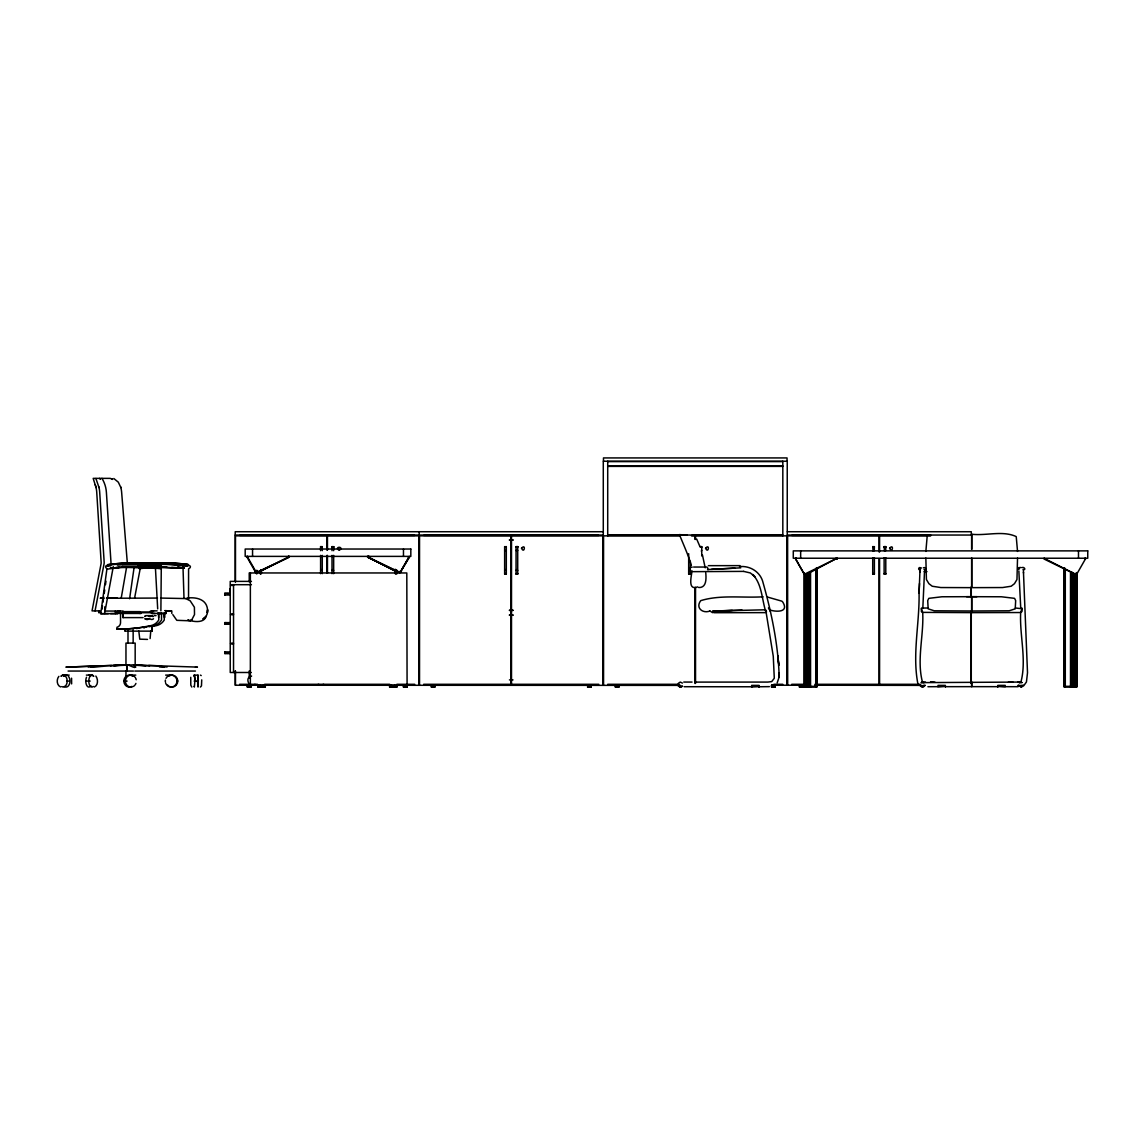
<?xml version="1.0" encoding="UTF-8"?>
<svg xmlns="http://www.w3.org/2000/svg" width="1145" height="1145" viewBox="0 0 1145 1145"><rect width="100%" height="100%" fill="white"/><g stroke="black" fill="none" stroke-linecap="round" stroke-linejoin="round"><path stroke-width="1.5" d="M153.473 567.433A198.958 192.174 -85.8 0 0 139.69 568.679L139.69 568.278A198.357 191.601 -85.8 0 1 148.793 567.333M171.807 613.462L171.807 610.886M188.539 599.178L188.581 568.822C193.863 566.217 186.435 563.497 185.418 565.773L180.166 565.186A202.636 195.723 -85.8 0 0 157.094 564.328M925.861 551.432L927.149 536.604M997.867 687.057L997.853 685.383L1005.224 685.383L1005.21 687.043L997.853 686.442M104.853 607.365L104.81 610.7M921.439 608.095L921.396 611.645M945.369 687L945.369 685.383L938.013 685.383L938.013 687.043L945.369 686.442M194.865 681.16L194.335 687.072L194.106 686.385M184.001 598.277L182.957 565.873M924.53 570.94L922.827 608.052L927.994 608.009M1020.868 567.505C1016.302 566.932 1017.962 571.011 1019.465 568.693M146.403 567.104A199.359 192.56 85.8 0 1 159.241 568.378C163.32 570.367 155.391 563.898 161.302 565.172L160.887 610.843M919.907 572.271L919.979 570.267L919.077 593.124L919.507 583.492M692.024 570.84C691.365 576.636 687.429 590.92 697.777 586.884M919.063 593.239C919.65 623.223 912.107 654.453 917.904 683.908M190.757 677.31L190.786 685.154L191.816 687.057M320.6 570.425L321.43 569.595L322.26 570.425M332.007 570.425L332.837 569.595L333.667 570.425M504.644 570.425L505.475 569.595L506.305 570.425M506.305 550.359L505.475 551.189L504.644 550.359M516.051 570.425L516.882 569.595L517.712 570.425M517.712 550.359L516.882 551.189L516.051 550.359M701.742 550.359L701.298 551.103M150.109 638.567L150.768 631.124M110.249 568.321C106.786 571.212 102.864 564.871 108.26 565.358M816.829 568.034L816.829 687.057L804.262 687.057L804.305 573.058M921.095 567.848C917.703 566.088 918.161 571.641 920.38 569.008M920.337 569.337L920.78 568.135M1076.729 573.058L1075.269 574.532L1071.434 572.042L1071.434 687.057M104.868 613.62L100.731 613.691L106.9 569.094M109.634 564.9L109.691 564.514A202.636 195.881 89.9 0 1 159.541 564.256L159.355 565.158M108.245 566.16L107.444 566.217L107.659 564.685L109.691 564.514M101.934 609.297L102.449 605.777M102.95 602.27L103.708 596.989M104.209 593.482L104.725 589.961M105.483 584.694L105.984 581.173M129.6 598.749L134.151 567.104M157.795 565.916L157.509 564.428L159.541 564.256M187.766 565.959L185.876 565.802L187.766 565.959L187.98 564.428L185.576 564.256A202.636 195.652 -89.9 0 0 140.735 563.898M194.049 676.208L194.349 675.106L195.036 681.089M185.576 564.256L185.333 565.816A202.636 195.652 -89.9 0 0 157.938 564.328M256.766 572.5C255.564 570.711 256.809 574.232 256.594 570.611M1019.293 682.663L1020.839 682.334C1026.908 660.164 1019.436 635.418 1020.682 612.546L1020.868 612.131M197.741 676.022L198.056 675.121L198.056 687.057L197.498 680.674M121.27 597.847L126.651 566.875M104.61 613.462L113.269 566.775M134.609 598.033L140.22 568.478L139.218 568.636M95.049 610.886L104.038 563.927A6.899 6.67 -82.9 0 0 104.166 562.138L99.701 492.364A29.913 28.883 -82.9 0 0 99.028 487.598L95.908 478.495M155.777 567.462L155.491 568.249L137.815 567.29M144.814 616.568L145.687 615.652L150.61 615.624M770.027 611.115L769.096 608.41M765.733 610.042L766.492 612.103L765.69 610.228M71.62 683.894L71.577 678.183M874.279 550.745L874.379 546.594M885.7 550.745L885.786 546.594L884.126 546.594L884.47 551.031M113.04 567.39L112.596 568.45L110.822 568.235M257.052 570.969L256.981 572.385M246.876 556.871L255.464 571.985L257.196 572.572M777.169 682.849L779.172 676.981L779.187 672.659L779.172 676.981C778.299 645.079 771.673 613.334 763.071 582.705C760.609 572.071 750.161 565.43 739.513 566.646M144.971 616.296L145.844 615.624M409.624 556.871L400.063 572.572M401.594 570.01L409.094 556.871L400.178 572.385M1020.696 612.532L971.618 612.632L971.618 596.688L1001.417 596.774L1014.584 598.348L1015.672 600.624L1015.229 608.839L1009.174 610.786L971.618 611.001M149.122 618.887L144.914 618.901M925.06 685.383L921.768 687.057L919.95 685.383L923.314 687.029L925.06 685.383L923.128 685.383M1021.097 685.383L1023.272 685.383L1021.454 687.057L1018.177 685.383L1020.109 685.383M795.603 558.431L796.09 558.746A2.519 1.259 -35.3 0 0 795.832 559.232L804.262 574.046L806.266 574.404L808.513 573.058M795.975 558.946L795.932 558.23M172.823 614.622L176.802 620.318L189.798 620.805L191.745 619.86L194.507 614.579L194.407 607.236L190.184 600.81L185.791 598.577M1023.272 685.383L1021.369 687.014L1018.177 685.383M367.516 556.914L395.34 571.212M367.931 557.4L395.698 570.697M400.02 572.371L400.764 571.469L400.106 571.97M368.575 556.384L368.518 557.128M397.873 571.469L368.618 557.4L397.515 571.985L401.408 571.469L400.664 572.371M397.515 571.985L398.803 571.856M398.431 572.371L399.247 571.97M400.077 572.071L398.889 572.5M1044.083 558.746L1044.455 558.96M1044.498 559.232L1044.684 558.517L1044.498 559.232L1075.599 574.432L1076.944 573.831L1085.574 558.717L1085.002 558.23M1073.409 573.831L1077.302 573.301L1076.558 574.217M1085.217 559.232L1085.574 558.717A2.519 1.259 35.3 0 0 1085.317 558.23L1084.888 558.96M111.766 478.853L112.654 479.426L110.278 478.367L93.174 478.367L96.051 487.57A29.913 28.883 -82.9 0 1 96.738 492.364L101.132 562.138A6.899 6.67 -82.9 0 1 101.032 563.927L92.044 610.886L99.801 610.886L99.801 611.616M58.882 676.366C56.334 679.328 56.62 685.268 60.556 686.928M288.626 556.384L288.368 557.128M836.809 558.946L836.594 558.23A2.519 1.259 -35.3 0 1 836.179 558.717L805.064 573.917L803.733 573.301L795.46 558.717A2.519 1.259 -35.3 0 1 795.718 558.23L796.262 558.96L796.262 558.23M400.235 572.199L400.206 571.212M1020.868 612.131L1021.912 608.711L1015.4 608.009M256.122 571.856L257.84 572.572L260.459 570.611M836.351 558.517L807.64 573.831L805.336 574.575L804.262 573.502M287.982 557.3L260.516 571.212M1023.73 685.755L1026.435 682.005L1027.509 672.73L1023.473 572.271M191.73 619.86L190.285 620.762M713.85 611.917L713.535 612.189A2.247 2.247 0 0 1 712.462 612.618L709.943 610.929M682.549 686.227L679.915 687.057L677.94 685.383L679.915 687.057L682.434 686.313M921.324 682.62L1012.939 682.119L1008.444 682.091M921.281 682.577L923.714 682.449M255.034 684.338C249.052 688.789 244.243 677.153 251.599 676.08M323.649 684.338L320.943 685.225L318.238 684.338M1019.293 682.577L1022.056 682.62M257.081 572.071L288.569 557.4L257.482 572.557M707.639 567.748L707.639 569.537L708.426 569.494M110.793 598.262L157.48 598.062M150.181 626.358L152.128 626.1L151.14 626.458M94.362 687.014C98.355 685.325 98.155 679.071 95.851 676.051M339.464 550.187C344.674 546.337 333.71 546.337 338.92 550.187M1020.653 682.077L1010.706 682.105M149.508 626.487L153.816 625.599A12.609 12.18 -90 0 0 161.517 620.017L161.517 613.462M152.256 626.487L156.55 625.599A12.609 12.18 -90 0 0 164.265 620.017L164.265 613.462M138.416 665.073L136.412 665.03L149.623 665.86M149.408 626.501L150.195 626.358M922.713 608.038L921.41 608.797L922.512 612.131M698.793 587.542C706.723 587.857 706.236 578.397 705.764 572.858M142.896 627.345L151.512 626.043M200.447 687.057L201.477 685.855L201.735 679.872M142.839 627.345L125.506 629.092M143.884 627.474L145.329 627.26A79.849 77.144 -90 0 0 145.902 627.159M143.74 627.775L144.47 627.675M150.983 626.2L152.099 626.043M1020.739 608.052L1018.85 570.94M136.183 628.448L139.447 628.061M136.742 628.39L139.032 628.147M119.023 567.405L111.008 568.221A198.357 191.601 85.8 0 1 120.068 567.29M147.433 567.405L139.404 568.221A198.357 191.601 -85.8 0 1 148.464 567.29M100.717 613.691L117.992 613.591L117.978 611.015M158.74 613.419L157.624 613.477L166.139 613.419L166.111 610.829M157.28 565.959L158.082 565.888M692.167 571.613C688.574 572.4 688.617 566.174 692.238 567.118M110.349 568.278A198.357 191.601 85.8 0 1 155.92 568.077L155.935 568.464A198.958 192.174 85.8 0 0 110.349 568.679M161.774 613.419L159.627 613.477M108.775 565.215L107.573 565.301A202.593 195.852 89.9 0 1 157.423 565.043L161.288 565.143M157.681 608.854L155.448 568.264L159.241 568.378L122.386 567.29M124.662 665.073L128.068 664.959L133.178 667.106L135.797 667.063L133.722 665.073L134.623 665.016L197.455 667.106L195.423 667.063M734.918 568.135L707.639 569.537M88.194 666.977L101.533 666.261M110.421 665.775L124.419 665.03L65.895 667.12L111.523 665.46M90.841 666.977L103.236 666.333M114.099 665.775L126.508 665.145M711.56 569.337L740.772 567.834M1020.896 682.191L1021.741 682.42M925.461 682.062L924.029 682.134M113.341 665.46L126.122 664.959M732.313 610.414L712.691 611.058L765.089 609.798M714.494 611.058L742.06 610.113M769.354 686.642L759.035 686.757M709.828 611.058C702.729 613.792 695.244 607.838 700.726 600.653C720.362 594.57 742.618 598.076 763.128 596.803M713.979 612.704L766.162 612.632L773.261 656.257L774.292 678.241L771.73 681.59L767.866 682.077L695.144 682.105M693.641 567.047L707.052 567.047M1006.183 686.671L1018.148 686.699M971.618 549.342L971.618 534.243C986.217 535.946 1002.748 530.278 1016.23 536.604L1017.533 551.432M692.038 682.077L683.751 682.062M103.68 598.22L100.688 598.248L103.78 598.22M927.922 686.714L937.211 686.671M122.973 564.986L141.064 564.886M106.499 598.177L110.865 598.234M106.972 598.248L117.391 598.191M158.454 613.434L157.538 613.434M922.297 612.375L971.761 612.632L971.761 596.688L941.977 596.774L928.795 598.348L927.708 600.624L928.166 608.839L934.206 610.786L971.761 611.001M157.137 610.857L151.77 610.886L151.798 613.462L166.139 613.419M123.059 611.072L104.868 611.044L104.853 606.936M151.798 613.462L155.004 613.448M108.374 613.62L105.397 613.62M110.55 613.606L117.992 613.591M934.935 682.091L930.456 682.119L932.674 682.105M684.223 686.714L751.664 686.771M924.144 571.656L927.006 571.656M607.709 461.607L782.822 461.607M607.709 466.029L782.822 466.029M607.709 466.387L782.822 466.387M603.2 531.724L235.212 531.724L235.212 581.531M787.331 531.724L971.275 531.724L971.275 535.044L787.331 535.044M235.212 535.044L603.2 535.044M607.709 535.044L782.822 535.044M239.62 535.416L414.733 535.416M423.664 535.416L598.778 535.416M607.709 535.416L679.171 535.416M691.68 535.416L782.822 535.416M791.739 535.416L931.114 535.416M679.157 535.86L603.558 535.86L603.558 685.225M691.466 535.86L694.986 535.86L694.986 539.424M930.556 535.86L879.575 535.86L879.575 551.876M509.439 539.825L513.003 539.825M509.439 540.197L513.003 540.197M320.6 546.652L322.26 546.623L322.26 550.673M333.667 546.752L332.007 546.594L332.007 550.673M504.644 546.752L506.305 546.652M874.379 546.752L872.719 546.594L873.062 551.031M320.6 546.966L322.26 546.895M332.007 546.895L333.667 546.966M504.644 546.966L506.305 546.895M516.051 546.895L517.712 546.966M700.096 546.895L701.742 546.966M872.719 546.895L874.379 546.966M884.126 546.966L885.786 546.895M320.6 547.138L322.26 547.138M332.007 547.138L333.667 547.138M504.644 547.138L506.305 547.138M516.051 547.138L517.712 547.138M701.742 547.138L700.096 546.623L701.742 546.594L701.742 555.983M872.719 547.138L874.379 547.138M884.126 547.138L885.786 547.138M248.222 557.128L247.148 556.384L256.108 571.985M286.765 557.128L289.041 556.384M370.465 557.128L367.459 556.384L367.617 557.128M408.293 557.128L409.366 556.384M835.349 558.96L837.024 558.23M1044.798 558.96L1044.025 558.23M708.369 565.659L740.056 565.63M923.271 567.848C925.618 566.417 927.221 570.568 924.015 569.537M693.34 571.656L743.663 571.384M504.644 573.645L506.305 573.645M516.051 573.645L517.712 573.645M688.675 573.645L690.335 573.645M872.719 573.645L874.379 573.645M884.126 573.645L885.786 573.645M504.644 573.888L506.305 573.817M516.051 573.817L517.712 573.888M688.675 573.817L690.335 573.888M872.719 573.817L874.379 573.888M884.126 573.888L885.786 573.817M251.428 581.388L230.231 581.388L230.231 584.694L251.428 584.694M233.537 585.424L230.231 585.424L230.231 613.949L233.537 613.949M970.745 587.643L940.818 587.542L932.23 586.24L928.91 583.678L926.419 579.527L925.847 558.073M972.635 587.643L1002.562 587.542L1011.149 586.24L1014.47 583.678L1016.96 579.527L1017.533 558.073M229.859 588.702L230.231 591.965M230.231 593.339L224.735 593.339L224.763 594.999L230.231 594.999M230.231 593.582L226.553 593.353M971.618 596.688L976.885 596.688M509.439 610.128L513.003 610.128M509.439 610.5L513.003 610.5M153.559 611.072L150.353 611.072L150.353 611.988L138.803 611.988L138.803 612.904L120.125 612.904L120.125 611.072M116.747 611.616L120.153 611.616M139.89 611.616L122.959 611.616L122.959 612.904M100.86 612.718L98.728 612.718L98.728 610.886M116.504 612.718L120.425 612.718M140.964 613.462L119.595 613.462L119.595 611.616M233.537 614.693L230.231 614.693L230.231 643.218L233.537 643.218M509.439 614.922L513.003 614.922M509.439 615.28L513.003 615.28M154.346 615.624L156.049 615.624M143.096 617.613L122.959 617.613L122.959 613.462M158.654 617.627L158.525 613.119M230.231 622.651L224.735 622.608L224.763 624.268L230.231 624.168M226.553 622.851L230.231 622.694M226.553 623.438L230.231 623.438M226.553 623.81L230.231 623.81M226.553 624.025L230.231 624.025M120.54 613.462L120.54 622.594A4.795 4.637 -90 0 1 116.976 627.26L116.976 629.106L124.877 629.106M125.048 631.124L152.128 631.124M147.49 639.411L139.762 639.168L138.817 631.124M233.537 643.948L230.231 643.948L230.231 672.487L251.242 672.487M230.231 651.963L224.735 651.863L224.763 653.523L230.231 653.523M226.553 653.437L230.231 653.28M125.964 664.959L135.167 664.959M68.085 671.056L133.464 671.056M134.852 671.056L195.423 671.056M69.187 675.106L63.419 675.106A5.983 3.922 -90 0 0 61.114 676.251M86.362 675.106L91.714 675.106A5.983 3.091 -90 0 1 93.518 676.251M129.471 675.106L135.797 675.106M165.653 675.106L171.936 675.106M194.149 675.106L197.913 675.178L198.343 681.089L194.149 681.089M509.439 679.887L513.003 679.887M66.882 681.089L69.158 681.089M86.405 681.089L90.183 681.089M123.961 681.089L127.124 681.089M177.017 681.089L177.776 681.089M239.62 684.295L257.496 684.295M264.638 684.295L389.715 684.295M396.871 684.295L414.733 684.295M423.664 684.295L598.778 684.295M607.709 684.295L679.171 684.295M773.877 684.295L782.808 684.295M791.739 684.295L804.248 684.295M814.968 684.295L920.394 684.295M680.502 685.383L235.212 685.225L235.212 670.913M805.178 685.225L772.889 685.225L772.789 687.057M814.968 685.225L921.61 685.383M804.262 686.327L816.829 686.327M1064.22 686.327L1076.787 686.327M997.853 686.671L971.618 686.656L971.618 682.077M250.898 687.057L247.263 687.057L247.248 685.225L247.449 687.057M587.5 687.057L591.135 687.057L591.063 685.225M771.544 687.057L775.179 687.057L775.194 685.225M945.527 686.671L971.761 686.656L971.761 682.077M1023.029 569.537C1026.65 570.324 1024.174 566.431 1021.827 567.591M966.509 596.688L971.733 596.702M160.944 598.076L185.805 598.577M759.02 686.241L759.035 687.057L759.035 685.383L751.664 685.383L751.664 687.014L759.035 686.642M127.066 665.016L127.066 671.056L127.066 665.016L128.154 665.059M971.761 534.243L971.761 549.342M170.805 610.9L165.352 610.772L171.149 611.215M164.866 610.6L171.163 610.986M152.543 567.347L156.049 567.448M161.316 567.605L184.13 568.278M1019.351 682.134L1017.919 682.062M148.678 665.46L160.372 665.86M186.864 598.105C194.478 597.017 204.869 598.377 207.13 607.208C208.275 611.573 207.417 616.912 202.894 619.059L206.157 616.167C204.239 623.581 193.033 621.807 187.823 619.86L188.825 620.604M134.852 664.959L136.57 665.016M922.484 682.191L922.541 682.334C916.472 660.164 923.943 635.418 922.698 612.546L922.512 612.131M133.464 664.959L134.623 665.016L134.623 667.564M161.731 567.09L183.815 568.306M133.951 665.159L145.73 665.86M159.198 666.662L164.25 666.962M159.169 666.462L167.127 666.962M137.758 565.244L159.198 566.99M769.884 609.999C776.31 612.074 788.833 612.418 783.108 602.614A5.253 5.253 0 0 0 781.835 601.154L767.637 597.103M183.214 568.249L182.642 566.603M140.191 568.45L139.976 567.39M185.547 564.857L187.894 565.043A202.593 195.609 -89.9 0 0 182.985 564.485M148.506 565.802L159.041 566.288M399.677 572.557L396.7 570.611M200.432 675.121L201.219 675.579M743.606 571.384L750.333 572.958L754.827 576.636L752.766 574.475C762.255 584.58 761.826 600.023 766.048 612.489M922.727 682.077L924.087 682.663M113.799 478.495L118.293 482.159L120.869 487.57A29.913 28.897 82.8 0 1 121.642 492.364L127.252 562.138A6.899 6.641 83.3 0 1 127.152 563.927M255.75 571.97L255.092 571.469L255.85 572.371M1044.87 558.717L1073.767 573.301M768.409 608.038L769.898 609.684M687.129 535.187L679.429 534.586C682.964 543.46 688.288 554.953 691.365 565.415M194.535 675.106L195.036 680.159M99.458 478.367L100.359 479.297M682.42 683.093L680.259 682.077L678.527 683.179A2.376 2.376 0 0 0 678.198 684.395L680.316 686.656A2.061 2.061 0 0 0 681.59 686.385M804.749 574.332L803.733 573.301M248.05 556.914L247.678 557.128M149.079 616.296L148.177 615.624L149.222 616.554M696.69 539.08L699.81 546.279M95.278 484.678L95.693 486.11M120.683 486.84L120.869 487.598M98.842 486.84L99.028 487.598M95.879 486.854L96.051 487.598M702.443 554.967L705.191 567.806M247.349 556.384L247.463 557.128M1023.401 570.267L1023.515 573.044M1021.955 608.038L1021.984 611.645M115.359 611.015L115.373 613.591M751.664 686.241L751.678 687.029M1078.49 550.874L1078.49 558.23M1076.787 573.502L1076.787 687.057L1064.22 687.057L1064.22 568.034M1076.601 572.572L1076.601 687.057M1076.386 573.802L1076.386 687.057M1075.699 574.575L1075.699 687.057M1074.769 574.404L1074.769 687.057M1074.239 574.175L1074.239 687.057M1073.094 573.502L1073.094 687.057M1071.963 572.572L1071.963 687.057M1070.503 572.686L1070.503 687.057M1065.294 568.836L1065.294 687.057M1064.621 567.748L1064.621 687.057M1064.392 569.022L1064.392 687.057M971.761 558.145L971.761 587.643M971.618 558.145L971.618 587.643M971.275 586.884L971.275 597.618M971.275 611.917L971.275 683.436M971.003 587.428L971.003 596.316M971.003 612.317L971.003 683.436M885.786 557.744L885.786 574.203L884.126 574.031L884.126 557.744M879.575 558.975L879.575 685.225M879.016 551.876L879.016 535.86L787.603 535.86L787.603 685.225M879.016 558.975L879.016 685.225M874.379 557.744L874.379 574.203L872.719 574.132L872.719 557.744M836.823 558.23L836.866 558.96M836.594 558.96L836.58 558.23L836.537 559.232A2.519 1.259 -35.3 0 0 836.952 558.746M835.836 558.23L835.836 558.96M816.643 569.022L816.643 687.057M816.428 567.748L816.428 687.057M815.741 568.836L815.741 687.057M810.546 572.686L810.546 687.057M809.601 687.057L809.601 572.042L809.071 687.057M807.941 573.502L807.941 687.057M806.796 574.175L806.796 687.057M806.266 574.404L806.266 687.057M805.336 574.575L805.336 687.057M804.663 574.404L804.663 687.057M804.434 574.175L804.434 687.057M802.946 685.225L802.946 687.057L799.382 687.057L799.453 685.225L799.568 687.057M802.845 685.225L802.845 687.057M802.502 685.225L802.502 687.057M802.03 685.225L802.03 687.057M801.772 685.225L801.772 687.057M801.199 685.225L801.199 687.057M800.656 550.874L800.656 558.23M800.627 685.225L800.627 687.057M800.369 685.225L800.369 687.057M799.897 685.225L799.897 687.057M787.331 685.225L787.23 461.235L603.286 461.235L603.286 535.903M787.044 461.235L787.044 457.928L603.472 457.928L603.472 461.235M786.958 685.225L786.958 535.86L695.53 535.86L695.53 539.424M782.822 461.235L782.822 535.903M775.108 685.225L774.993 687.057M774.664 685.225L774.664 687.057M774.192 685.225L774.192 687.057M773.92 685.225L773.92 687.057M773.362 685.225L773.362 687.057M772.517 685.225L772.517 687.057M772.059 685.225L772.059 687.057M771.601 685.225L771.716 687.057M771.515 685.225L771.515 687.057M695.53 587.428L695.53 683.436M694.986 587.428L694.986 683.436M690.335 561.279L690.335 574.203L688.675 574.132L688.675 553.708M619.001 685.225L619.001 687.057L615.337 687.057L615.323 685.225M618.915 685.225L618.801 687.057M618.457 685.225L618.457 687.057M617.999 685.225L617.999 687.057M617.727 685.225L617.727 687.057M617.155 685.225L617.155 687.057M616.597 685.225L616.597 687.057M616.325 685.225L616.325 687.057M615.867 685.225L615.867 687.057M615.523 685.225L615.409 687.057M607.709 461.235L607.709 535.903M602.914 685.225L602.914 535.86L511.5 535.86L511.5 685.225M590.963 685.225L590.963 687.057M590.62 685.225L590.62 687.057M590.147 685.225L590.147 687.057M589.89 685.225L589.89 687.057M589.317 685.225L589.317 687.057M588.745 685.225L588.745 687.057M588.487 685.225L588.487 687.057M588.015 685.225L588.015 687.057M587.686 685.225L587.686 687.057M510.942 685.225L510.942 535.86L419.528 535.86L419.528 685.225M506.305 546.594L506.305 574.203L504.644 574.175L504.644 546.594M434.871 685.225L434.957 687.057L431.307 687.057L431.379 685.225M434.756 685.225L434.756 687.057M434.427 685.225L434.427 687.057M433.955 685.225L433.955 687.057M433.697 685.225L433.697 687.057M433.125 685.225L433.125 687.057M432.552 685.225L432.552 687.057M432.295 685.225L432.295 687.057M431.822 685.225L431.822 687.057M431.479 685.225L431.479 687.057M419.156 531.724L419.242 535.044M418.884 685.225L418.884 535.86L327.456 535.86L327.456 550.087M407.119 685.225L407.119 687.057M406.575 685.225L406.575 687.057M406.117 685.225L406.117 687.057M405.845 685.225L405.845 687.057M405.273 685.225L405.273 687.057M404.715 685.225L404.715 687.057M404.443 685.225L404.443 687.057M403.985 685.225L403.985 687.057M403.527 685.225L403.527 687.057M403.469 549.028L403.469 556.384M403.441 685.225L403.441 687.057L407.09 687.057L406.804 572.958L249.224 572.958L249.238 581.86M397.014 570.969L397.014 573.745M396.914 685.225L396.914 687.057L389.558 687.057L389.558 685.225M396.7 569.938L396.7 573.402M396.742 685.225L396.742 687.057M396.428 570.253L396.413 573.688M396.514 685.225L396.514 687.057M395.998 570.94L395.998 573.731M395.855 569.938L395.784 573.688M395.841 685.225L395.841 687.057M395.211 569.208L395.354 573.731M395.111 570.253L395.111 573.502M394.911 685.225L394.911 687.057M394.367 685.225L394.367 687.057M393.236 685.225L393.236 687.057M392.091 685.225L392.091 687.057M391.561 685.225L391.561 687.057M390.631 685.225L390.631 687.057M389.958 685.225L389.958 687.057M389.729 685.225L389.729 687.057M369.248 556.384L369.248 557.128M368.375 557.128L368.275 556.384L368.146 557.128M367.974 556.384L367.889 557.128M333.667 546.594L333.667 550.673M333.667 555.382L333.667 573.645M332.007 555.382L332.007 573.645M327.456 555.425L327.456 573.201M326.912 550.087L326.912 535.86L235.484 535.86L235.484 582.089M326.912 555.425L326.912 573.201M322.26 555.382L322.26 573.645M320.6 546.594L320.6 550.673M320.6 555.382L320.6 573.645M288.969 556.384L288.898 557.128M288.769 556.384L288.626 557.128M288.239 556.384L287.996 557.128M265.325 685.225L265.325 687.057L257.969 687.057L257.969 685.225M265.153 685.225L265.153 687.057M264.924 685.225L264.924 687.057M264.252 685.225L264.252 687.057M263.321 685.225L263.321 687.057M262.792 685.225L262.792 687.057M261.647 685.225L261.647 687.057M261.403 570.253L261.403 573.502M261.289 569.938L261.146 573.731M260.645 569.938L260.716 573.688M260.502 570.94L260.502 573.731M260.516 685.225L260.516 687.057M260.144 570.969L260.144 573.745M259.972 685.225L259.972 687.057M259.042 685.225L259.042 687.057M258.369 685.225L258.369 687.057M258.14 685.225L258.14 687.057M256.838 570.253L257.052 573.745M256.408 570.969L256.408 573.745M252.558 549.028L252.558 556.384M250.927 685.225L250.927 687.057M250.841 685.225L250.726 687.057M250.383 685.225L250.383 687.057M250.369 572.958L250.354 685.225M249.925 685.225L249.925 687.057M249.653 685.225L249.653 687.057M249.224 670.956L249.238 678.083M249.08 685.225L249.08 687.057M248.522 685.225L248.522 687.057M248.25 685.225L248.25 687.057M247.778 685.225L247.778 687.057M235.484 670.999L235.484 685.225M233.537 584.694L233.537 672.487M226.553 622.622L226.553 624.254M225.264 593.339L225.264 594.999M225.264 622.608L225.264 624.268M225.264 651.863L225.264 653.523M224.864 593.339L225.093 594.999M225.093 622.608L225.093 624.268M225.093 651.863L224.864 653.523M164.536 613.119L164.536 617.627L164.393 613.119M158.654 613.119L158.769 620.017A12.609 12.18 -90 0 1 151.054 625.599L139.575 627.718A152.829 147.648 -90 0 1 116.976 629.106M152.414 611.616L152.414 612.718L139.332 612.718L139.332 613.462M152.271 612.718L152.271 611.616L150.882 611.616L150.882 612.718M140.706 612.718L140.849 613.462M140.32 611.988L140.32 612.904M135.167 665.46L135.167 643.089L125.964 643.089L125.964 665.46M133.149 629.836L133.149 643.089M127.997 629.836L127.997 643.089M125.964 670.626L125.964 677.511M123.102 611.616L123.102 612.904M123.102 613.462L123.102 617.613M110.85 563.927A6.899 6.67 90 0 0 110.965 562.138L106.399 492.364A29.727 28.725 -90 0 0 101.962 478.367M93.246 686.456A5.983 3.091 90 0 1 89.353 684.553A5.983 3.091 90 0 1 89.711 676.809A5.983 3.091 90 0 1 93.704 676.294M88.866 675.106A5.983 3.091 -90 0 1 90.684 676.251M90.899 685.612A5.983 3.091 -90 0 1 86.705 685.354A5.983 3.091 -90 0 1 86.505 677.239M168.859 676.022A5.983 5.825 -90 0 1 177.747 680.574A5.983 5.825 -90 0 1 169.746 686.642M168.93 686.213A5.983 5.825 -90 0 1 167.542 685.011M165.996 678.312A5.983 5.825 -90 0 1 174.383 676.108A5.983 5.825 -90 0 1 175.643 684.91A5.983 5.825 -90 0 1 166.984 685.268M166.397 684.553A5.983 5.825 -90 0 1 165.596 682.878M165.381 681.962A5.983 5.825 -90 0 1 165.41 680.087M107.444 566.217A202.593 195.852 89.9 0 1 110.779 565.787M117.377 565.1A202.593 195.852 89.9 0 1 122.515 564.743M144.155 564.743A202.593 195.852 89.9 0 1 147.447 564.957M122.243 567.133A199.359 192.56 85.8 0 1 143.182 566.932M121.57 567.176A198.357 191.601 85.8 0 1 144.313 567.004M147.333 567.19A198.357 191.601 85.8 0 1 156.407 568.049M107.659 564.685A202.636 195.881 89.9 0 1 157.509 564.428M65.923 675.106A5.983 3.922 -90 0 0 63.619 676.251A5.983 3.922 90 0 1 67.226 675.378M61.257 675.965A5.983 3.922 -90 0 1 67.197 680.674A5.983 3.922 -90 0 1 61.758 686.599M131.947 686.385A5.983 5.51 -90 0 1 124.977 684.667A5.983 5.51 -90 0 1 125.463 676.91A5.983 5.51 -90 0 1 132.591 676.208M132.906 686.642A5.983 5.51 -90 0 1 125.349 680.574A5.983 5.51 -90 0 1 133.75 676.022M134.437 676.581A5.983 5.51 -90 0 1 135.053 677.239M135.554 678.012A5.983 5.51 -90 0 1 136.198 679.744M135.911 683.422A5.983 5.51 -90 0 1 135.511 684.252M134.995 685.011A5.983 5.51 -90 0 1 133.679 686.213M68.328 676.208A5.983 3.922 90 0 1 69.43 684.166A5.983 3.922 90 0 1 64.32 686.456M125.907 629.12A152.829 147.648 -90 0 1 122.472 629.106M171.736 567.347A198.958 192.174 -85.8 0 1 183.773 568.292M164.894 563.526A202.593 195.609 -89.9 0 1 176.416 563.941M153.172 563.827A202.593 195.609 -89.9 0 1 158.21 563.612M178.019 567.347A199.359 192.56 -85.8 0 1 184.431 567.977M160.314 566.746A199.359 192.56 -85.8 0 1 166.755 566.761A198.357 191.601 -85.8 0 0 162.103 566.732M177.246 567.305A198.357 191.601 -85.8 0 1 183.286 567.877M177.69 567.333A198.357 191.601 -85.8 0 1 183.758 567.906M148.678 618.844A1.846 1.775 -90 0 1 147.319 618.844M150.052 616.54A1.846 1.775 -90 0 1 152.929 616.54M150.195 616.54A1.846 1.775 -90 0 1 153.072 616.54M147.462 618.844A1.846 1.775 -90 0 0 148.821 618.844A2.576 2.49 -90 0 1 145.272 618.744M153.516 618.744A2.576 2.49 -90 0 1 150.024 618.744M165.581 562.911A202.636 195.652 -89.9 0 1 187.98 564.428M145.63 563.798A202.636 195.652 -89.9 0 1 158.082 562.996M125.234 629.092L125.234 631.124L125.22 629.092M151.884 626.029L151.884 631.124L151.899 626.029M207.531 609.856L207.331 612.79L207.588 609.856M521.519 548.212C524.31 554.552 526.142 543.031 521.519 548.212M705.563 548.212C708.354 554.552 710.186 543.031 705.563 548.212M889.608 548.212C892.399 554.552 894.216 543.031 889.608 548.212M109.963 598.177L106.8 598.234L109.963 598.177M103.336 598.191L100.173 598.22L103.336 598.205M517.712 546.594L516.051 546.594L516.051 574.203L517.712 574.132L517.712 546.594M410.826 549.028L245.187 549.028L245.187 556.384L410.826 556.384L410.826 549.028M1087.75 550.874L793.285 550.874L793.285 558.23L1087.75 558.23L1087.75 550.874M230.231 623.052L226.553 623.052L230.231 623.181M922.899 682.205L921.983 682.077L922.999 682.234M778.843 665.059L777.798 655.67L778.843 665.045"/></g></svg>
